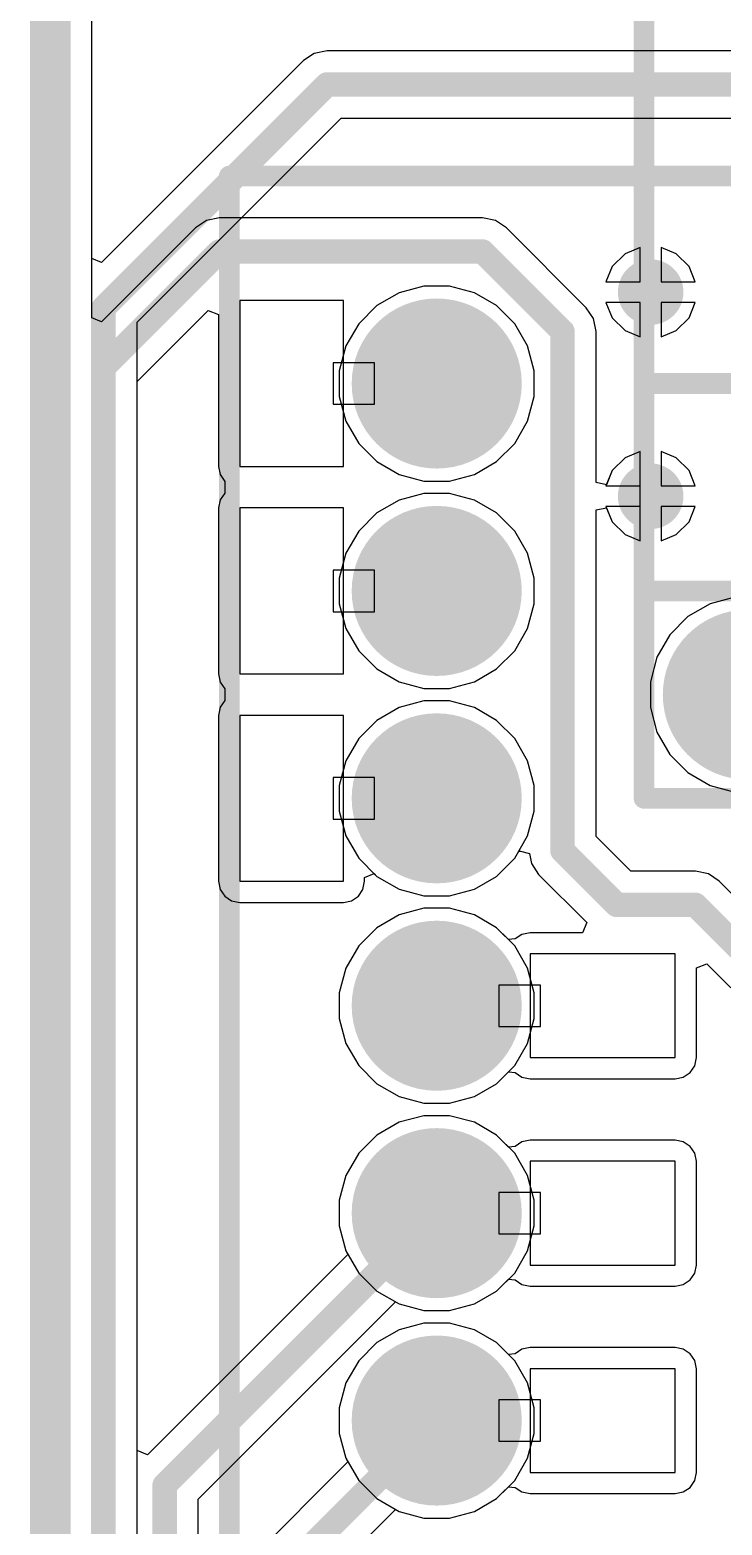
# Model space of a CAD drawing. Header units: inches. Extents: x -0.01 to 4.3, y -0.01 to 7.88.
# Drawn here: x 2.457 to 2.79, y 6.787 to 7.508 of the extents above; entities that cross this region are included whole.
import ezdxf

# ---------------------------------------------------------------- set-up
doc = ezdxf.new("R2010")
doc.units = ezdxf.units.IN
doc.header["$MEASUREMENT"] = 0
for name, color, linetype in [('Bottom Layer', 5, 'Continuous'), ('Bottom Solder', 6, 'Continuous'), ('Mechanical 1', 6, 'Continuous'), ('Multi-Layer', 9, 'Continuous'), ('Pad Holes', 156, 'Continuous'), ('Top Layer', 1, 'Continuous'), ('Top Overlay', 2, 'Continuous'), ('Top Solder', 216, 'Continuous'), ('Via Holes', 16, 'Continuous')]:
    doc.layers.add(name, color=color, linetype=linetype)

# ---------------------------------------------------------------- blocks, each defined once
blk = doc.blocks.new('B___P____32')
at = {"layer": 'Bottom Layer'}
h = blk.add_hatch(color=5, dxfattribs=at)
edge = h.paths.add_edge_path()
edge.add_arc((0.3, -0.45), 0.037, 0, 360)
h = blk.add_hatch(color=5, dxfattribs=at)
edge = h.paths.add_edge_path()
edge.add_arc((0.3, -0.55), 0.037, 0, 360)
h = blk.add_hatch(color=5, dxfattribs=at)
edge = h.paths.add_edge_path()
edge.add_arc((0.3, -0.65), 0.037, 0, 360)
h = blk.add_hatch(color=5, dxfattribs=at)
edge = h.paths.add_edge_path()
edge.add_arc((0.3, -0.75), 0.037, 0, 360)
h = blk.add_hatch(color=5, dxfattribs=at)
edge = h.paths.add_edge_path()
edge.add_arc((0.15, -0.8), 0.037, 0, 360)
h = blk.add_hatch(color=5, dxfattribs=at)
edge = h.paths.add_edge_path()
edge.add_arc((0.3, -0.85), 0.037, 0, 360)
h = blk.add_hatch(color=5, dxfattribs=at)
edge = h.paths.add_edge_path()
edge.add_arc((0.3, -0.95), 0.037, 0, 360)
at = {"layer": 'Bottom Solder'}
h = blk.add_hatch(color=6, dxfattribs=at)
edge = h.paths.add_edge_path()
edge.add_arc((0.3, -0.45), 0.041, 0, 360)
h = blk.add_hatch(color=6, dxfattribs=at)
edge = h.paths.add_edge_path()
edge.add_arc((0.3, -0.55), 0.041, 0, 360)
h = blk.add_hatch(color=6, dxfattribs=at)
edge = h.paths.add_edge_path()
edge.add_arc((0.3, -0.65), 0.041, 0, 360)
h = blk.add_hatch(color=6, dxfattribs=at)
edge = h.paths.add_edge_path()
edge.add_arc((0.3, -0.75), 0.041, 0, 360)
h = blk.add_hatch(color=6, dxfattribs=at)
edge = h.paths.add_edge_path()
edge.add_arc((0.15, -0.8), 0.041, 0, 360)
h = blk.add_hatch(color=6, dxfattribs=at)
edge = h.paths.add_edge_path()
edge.add_arc((0.3, -0.85), 0.041, 0, 360)
h = blk.add_hatch(color=6, dxfattribs=at)
edge = h.paths.add_edge_path()
edge.add_arc((0.3, -0.95), 0.041, 0, 360)
at = {"layer": 'Multi-Layer'}
h = blk.add_hatch(color=9, dxfattribs=at)
edge = h.paths.add_edge_path()
edge.add_arc((0.3, -0.45), 0.037, 0, 360)
h = blk.add_hatch(color=9, dxfattribs=at)
edge = h.paths.add_edge_path()
edge.add_arc((0.3, -0.55), 0.037, 0, 360)
h = blk.add_hatch(color=9, dxfattribs=at)
edge = h.paths.add_edge_path()
edge.add_arc((0.3, -0.65), 0.037, 0, 360)
h = blk.add_hatch(color=9, dxfattribs=at)
edge = h.paths.add_edge_path()
edge.add_arc((0.3, -0.75), 0.037, 0, 360)
h = blk.add_hatch(color=9, dxfattribs=at)
edge = h.paths.add_edge_path()
edge.add_arc((0.15, -0.8), 0.037, 0, 360)
h = blk.add_hatch(color=9, dxfattribs=at)
edge = h.paths.add_edge_path()
edge.add_arc((0.3, -0.85), 0.037, 0, 360)
h = blk.add_hatch(color=9, dxfattribs=at)
edge = h.paths.add_edge_path()
edge.add_arc((0.3, -0.95), 0.037, 0, 360)
at = {"layer": 'Pad Holes'}
h = blk.add_hatch(color=7, dxfattribs=at)
edge = h.paths.add_edge_path()
edge.add_arc((0.3, -0.45), 0.02, 0, 360)
h = blk.add_hatch(color=7, dxfattribs=at)
edge = h.paths.add_edge_path()
edge.add_arc((0.3, -0.55), 0.02, 0, 360)
h = blk.add_hatch(color=7, dxfattribs=at)
edge = h.paths.add_edge_path()
edge.add_arc((0.3, -0.65), 0.02, 0, 360)
h = blk.add_hatch(color=7, dxfattribs=at)
edge = h.paths.add_edge_path()
edge.add_arc((0.3, -0.75), 0.02, 0, 360)
h = blk.add_hatch(color=7, dxfattribs=at)
edge = h.paths.add_edge_path()
edge.add_arc((0.15, -0.8), 0.02, 0, 360)
h = blk.add_hatch(color=7, dxfattribs=at)
edge = h.paths.add_edge_path()
edge.add_arc((0.3, -0.85), 0.02, 0, 360)
h = blk.add_hatch(color=7, dxfattribs=at)
edge = h.paths.add_edge_path()
edge.add_arc((0.3, -0.95), 0.02, 0, 360)
at = {"layer": 'Top Layer'}
h = blk.add_hatch(color=1, dxfattribs=at)
edge = h.paths.add_edge_path()
edge.add_arc((0.3, -0.45), 0.037, 0, 360)
h = blk.add_hatch(color=1, dxfattribs=at)
edge = h.paths.add_edge_path()
edge.add_arc((0.3, -0.55), 0.037, 0, 360)
h = blk.add_hatch(color=1, dxfattribs=at)
edge = h.paths.add_edge_path()
edge.add_arc((0.3, -0.65), 0.037, 0, 360)
h = blk.add_hatch(color=1, dxfattribs=at)
edge = h.paths.add_edge_path()
edge.add_arc((0.3, -0.75), 0.037, 0, 360)
h = blk.add_hatch(color=1, dxfattribs=at)
edge = h.paths.add_edge_path()
edge.add_arc((0.15, -0.8), 0.037, 0, 360)
h = blk.add_hatch(color=1, dxfattribs=at)
edge = h.paths.add_edge_path()
edge.add_arc((0.3, -0.85), 0.037, 0, 360)
h = blk.add_hatch(color=1, dxfattribs=at)
edge = h.paths.add_edge_path()
edge.add_arc((0.3, -0.95), 0.037, 0, 360)
at = {"layer": 'Top Solder'}
h = blk.add_hatch(color=216, dxfattribs=at)
edge = h.paths.add_edge_path()
edge.add_arc((0.3, -0.45), 0.041, 0, 360)
h = blk.add_hatch(color=216, dxfattribs=at)
edge = h.paths.add_edge_path()
edge.add_arc((0.3, -0.55), 0.041, 0, 360)
h = blk.add_hatch(color=216, dxfattribs=at)
edge = h.paths.add_edge_path()
edge.add_arc((0.3, -0.65), 0.041, 0, 360)
h = blk.add_hatch(color=216, dxfattribs=at)
edge = h.paths.add_edge_path()
edge.add_arc((0.3, -0.75), 0.041, 0, 360)
h = blk.add_hatch(color=216, dxfattribs=at)
edge = h.paths.add_edge_path()
edge.add_arc((0.15, -0.8), 0.041, 0, 360)
h = blk.add_hatch(color=216, dxfattribs=at)
edge = h.paths.add_edge_path()
edge.add_arc((0.3, -0.85), 0.041, 0, 360)
h = blk.add_hatch(color=216, dxfattribs=at)
edge = h.paths.add_edge_path()
edge.add_arc((0.3, -0.95), 0.041, 0, 360)
at = {"layer": 'Bottom Layer'}
for p, q in [((0.255, -0.425), (0.185, -0.425)), ((0.185, -0.425), (0.185, -0.475)), ((0.255, -0.475), (0.255, -0.425)), ((0.27, -0.44), (0.25, -0.44)), ((0.25, -0.44), (0.25, -0.46)), ((0.27, -0.46), (0.27, -0.44)), ((0.25, -0.46), (0.27, -0.46)), ((0.185, -0.475), (0.255, -0.475)), ((0.255, -0.525), (0.185, -0.525)), ((0.185, -0.525), (0.185, -0.575)), ((0.255, -0.575), (0.255, -0.525)), ((0.27, -0.54), (0.25, -0.54)), ((0.25, -0.54), (0.25, -0.56)), ((0.27, -0.56), (0.27, -0.54)), ((0.25, -0.56), (0.27, -0.56)), ((0.185, -0.575), (0.255, -0.575)), ((0.255, -0.625), (0.185, -0.625)), ((0.185, -0.625), (0.185, -0.675)), ((0.255, -0.675), (0.255, -0.625)), ((0.27, -0.64), (0.25, -0.64)), ((0.25, -0.64), (0.25, -0.66)), ((0.27, -0.66), (0.27, -0.64)), ((0.25, -0.66), (0.27, -0.66)), ((0.185, -0.675), (0.255, -0.675)), ((0.345, -0.71), (0.345, -0.79)), ((0.395, -0.71), (0.345, -0.71)), ((0.395, -0.79), (0.395, -0.71)), ((0.33, -0.74), (0.33, -0.76)), ((0.35, -0.74), (0.33, -0.74)), ((0.35, -0.76), (0.35, -0.74)), ((0.33, -0.76), (0.35, -0.76)), ((0.345, -0.79), (0.395, -0.79)), ((0.345, -0.81), (0.345, -0.89)), ((0.395, -0.81), (0.345, -0.81)), ((0.395, -0.89), (0.395, -0.81)), ((0.33, -0.84), (0.33, -0.86)), ((0.35, -0.84), (0.33, -0.84)), ((0.35, -0.86), (0.35, -0.84)), ((0.33, -0.86), (0.35, -0.86)), ((0.345, -0.89), (0.395, -0.89)), ((0.345, -0.91), (0.345, -0.99)), ((0.395, -0.91), (0.345, -0.91)), ((0.395, -0.99), (0.395, -0.91)), ((0.33, -0.94), (0.33, -0.96)), ((0.35, -0.94), (0.33, -0.94)), ((0.35, -0.96), (0.35, -0.94)), ((0.33, -0.96), (0.35, -0.96)), ((0.345, -0.99), (0.395, -0.99))]:
    blk.add_line(p, q, dxfattribs=at)
at = {"layer": 'Top Overlay'}
for points in [[(0.4, 1.05, 0.01, 0.01, 0), (0.4, -1.05, 0.01, 0.01, 0)], [(0.2, -0.75, 0.01, 0.01, 0), (-0.2, -0.75, 0.01, 0.01, 0)], [(0.2, -0.75, 0.01, 0.01, 0), (0.2, -1.2, 0.01, 0.01, 0)], [(0.2, -0.85, 0.01, 0.01, 0), (-0.2, -0.85, 0.01, 0.01, 0)], [(0.2, -0.85, 0.01, 0.01, 0), (0.2, -0.95, 0.01, 0.01, 0)], [(0.2, -0.95, 0.01, 0.01, 0), (-0.2, -0.95, 0.01, 0.01, 0)], [(0.4, -1.05, 0.01, 0.01, 0), (-0.4, -1.05, 0.01, 0.01, 0)]]:
    blk.add_lwpolyline(points, format="xyseb", dxfattribs=at)
for points in [[(0.1975, -0.75, 0.005, 0.005, 1), (0.2025, -0.75, 0.005, 0.005, 1)], [(0.1975, -0.75, 0.005, 0.005, 1), (0.2025, -0.75, 0.005, 0.005, 1)], [(0.1975, -0.85, 0.005, 0.005, 1), (0.2025, -0.85, 0.005, 0.005, 1)], [(0.1975, -0.85, 0.005, 0.005, 1), (0.2025, -0.85, 0.005, 0.005, 1)], [(0.1975, -0.95, 0.005, 0.005, 1), (0.2025, -0.95, 0.005, 0.005, 1)], [(0.1975, -0.95, 0.005, 0.005, 1), (0.2025, -0.95, 0.005, 0.005, 1)], [(0.3975, -1.05, 0.005, 0.005, 1), (0.4025, -1.05, 0.005, 0.005, 1)], [(0.3975, -1.05, 0.005, 0.005, 1), (0.4025, -1.05, 0.005, 0.005, 1)]]:
    blk.add_lwpolyline(points, format="xyseb", close=True, dxfattribs=at)

msp = doc.modelspace()

# ---------------------------------------------------------------- hatches: boundary and pattern name
at = {"layer": 'Bottom Layer'}
h = msp.add_hatch(color=5, dxfattribs=at)
edge = h.paths.add_edge_path()
edge.add_arc((2.75591, 7.38189), 0.01181, 0, 360)
h = msp.add_hatch(color=5, dxfattribs=at)
edge = h.paths.add_edge_path()
edge.add_arc((2.75591, 7.28346), 0.01181, 0, 360)
at = {"layer": 'Bottom Solder'}
h = msp.add_hatch(color=6, dxfattribs=at)
edge = h.paths.add_edge_path()
edge.add_arc((2.75591, 7.38189), 0.01581, 0, 360)
h = msp.add_hatch(color=6, dxfattribs=at)
edge = h.paths.add_edge_path()
edge.add_arc((2.75591, 7.28346), 0.01581, 0, 360)
at = {"layer": 'Top Layer'}
h = msp.add_hatch(color=1, dxfattribs=at)
edge = h.paths.add_edge_path()
edge.add_arc((2.75591, 7.38189), 0.01181, 0, 360)
h = msp.add_hatch(color=1, dxfattribs=at)
edge = h.paths.add_edge_path()
edge.add_arc((2.75591, 7.28346), 0.01181, 0, 360)
at = {"layer": 'Top Solder'}
h = msp.add_hatch(color=216, dxfattribs=at)
edge = h.paths.add_edge_path()
edge.add_arc((2.75591, 7.38189), 0.01581, 0, 360)
h = msp.add_hatch(color=216, dxfattribs=at)
edge = h.paths.add_edge_path()
edge.add_arc((2.75591, 7.28346), 0.01581, 0, 360)
at = {"layer": 'Via Holes'}
h = msp.add_hatch(color=7, dxfattribs=at)
edge = h.paths.add_edge_path()
edge.add_arc((2.75591, 7.38189), 0.00591, 0, 360)
h = msp.add_hatch(color=7, dxfattribs=at)
edge = h.paths.add_edge_path()
edge.add_arc((2.75591, 7.28346), 0.00591, 0, 360)

# ---------------------------------------------------------------- linework, layer by layer
at = {"layer": 'Bottom Layer'}
for p, q in [((2.48653, 7.36944), (2.48653, 7.75503)), ((2.5365, 7.41288), (2.49115, 7.36753)), ((2.54177, 7.4164), (2.5365, 7.41288)), ((2.54797, 7.41763), (2.54177, 7.4164)), ((2.67487, 7.41763), (2.54797, 7.41763)), ((2.68107, 7.4164), (2.67487, 7.41763)), ((2.68633, 7.41288), (2.68107, 7.4164)), ((2.72485, 7.37437), (2.68633, 7.41288)), ((2.74355, 7.40038), (2.73741, 7.39424)), ((2.75091, 7.40343), (2.74355, 7.40038)), ((2.75091, 7.38689), (2.75091, 7.40343)), ((2.76826, 7.40038), (2.76091, 7.40343)), ((2.76091, 7.40343), (2.76091, 7.38689)), ((2.7744, 7.39424), (2.76826, 7.40038)), ((2.73741, 7.39424), (2.73437, 7.38689)), ((2.77744, 7.38689), (2.7744, 7.39424)), ((2.73437, 7.38689), (2.75091, 7.38689)), ((2.76091, 7.38689), (2.77744, 7.38689)), ((2.75091, 7.37689), (2.73437, 7.37689)), ((2.73437, 7.37689), (2.73741, 7.36953)), ((2.75091, 7.36035), (2.75091, 7.37689)), ((2.77744, 7.37689), (2.76091, 7.37689)), ((2.76091, 7.37689), (2.76091, 7.36035)), ((2.7744, 7.36953), (2.77744, 7.37689)), ((2.49115, 7.36753), (2.48653, 7.36944)), ((2.50827, 7.33878), (2.54256, 7.37307)), ((2.54256, 7.37307), (2.54756, 7.371)), ((2.54756, 7.371), (2.54756, 7.2978)), ((2.72836, 7.36911), (2.72485, 7.37437)), ((2.7296, 7.36291), (2.72836, 7.36911)), ((2.73741, 7.36953), (2.74355, 7.3634)), ((2.76826, 7.3634), (2.7744, 7.36953)), ((2.7296, 7.29001), (2.7296, 7.36291)), ((2.74355, 7.3634), (2.75091, 7.36035)), ((2.76091, 7.36035), (2.76826, 7.3634)), ((2.50827, 6.62331), (2.50827, 7.33878)), ((2.75091, 7.305), (2.74355, 7.30196)), ((2.75091, 7.28346), (2.75091, 7.305)), ((2.76826, 7.30196), (2.76091, 7.305)), ((2.76091, 7.305), (2.76091, 7.28846)), ((2.54756, 7.2978), (2.54834, 7.29389)), ((2.73741, 7.29582), (2.7346, 7.28901)), ((2.74355, 7.30196), (2.73741, 7.29582)), ((2.7744, 7.29582), (2.76826, 7.30196)), ((2.77744, 7.28846), (2.7744, 7.29582)), ((2.54834, 7.29389), (2.55055, 7.29059)), ((2.55055, 7.29059), (2.55055, 7.285)), ((2.7346, 7.28901), (2.7296, 7.29001)), ((2.76091, 7.28846), (2.77744, 7.28846)), ((2.54834, 7.2817), (2.54756, 7.2778)), ((2.55055, 7.285), (2.54834, 7.2817)), ((2.75091, 7.26193), (2.75091, 7.28346)), ((2.54756, 7.2778), (2.54756, 7.1978)), ((2.7296, 7.27692), (2.7346, 7.27792)), ((2.7296, 7.11934), (2.7296, 7.27692)), ((2.7346, 7.27792), (2.73741, 7.27111)), ((2.77744, 7.27846), (2.76091, 7.27846)), ((2.76091, 7.27846), (2.76091, 7.26193)), ((2.7744, 7.27111), (2.77744, 7.27846)), ((2.73741, 7.27111), (2.74355, 7.26497)), ((2.76826, 7.26497), (2.7744, 7.27111)), ((2.74355, 7.26497), (2.75091, 7.26193)), ((2.76091, 7.26193), (2.76826, 7.26497)), ((2.78461, 7.23159), (2.7739, 7.2254)), ((2.79657, 7.2348), (2.78461, 7.23159)), ((2.7739, 7.2254), (2.76515, 7.21665)), ((2.76515, 7.21665), (2.75896, 7.20594)), ((2.75896, 7.20594), (2.75576, 7.19398)), ((2.54756, 7.1978), (2.54834, 7.19389)), ((2.54834, 7.19389), (2.55055, 7.19059)), ((2.55055, 7.19059), (2.55055, 7.185)), ((2.75576, 7.19398), (2.75576, 7.18161)), ((2.54834, 7.1817), (2.54756, 7.1778)), ((2.55055, 7.185), (2.54834, 7.1817)), ((2.75576, 7.18161), (2.75896, 7.16965)), ((2.54756, 7.1778), (2.54756, 7.0978)), ((2.75896, 7.16965), (2.76515, 7.15894)), ((2.76515, 7.15894), (2.7739, 7.15019)), ((2.7739, 7.15019), (2.78461, 7.144)), ((2.78461, 7.144), (2.79657, 7.1408)), ((2.7463, 7.10263), (2.7296, 7.11934)), ((2.68161, 7.10019), (2.69037, 7.10894)), ((2.69037, 7.10894), (2.6923, 7.11229)), ((2.6923, 7.11229), (2.69308, 7.11234)), ((2.69308, 7.11234), (2.69744, 7.1112)), ((2.69744, 7.1112), (2.6984, 7.10642)), ((2.61795, 7.0996), (2.62257, 7.10151)), ((2.62257, 7.10151), (2.6239, 7.10019)), ((2.6984, 7.10642), (2.70191, 7.10115)), ((2.70191, 7.10115), (2.72507, 7.07799)), ((2.77754, 7.10263), (2.7463, 7.10263)), ((2.78375, 7.1014), (2.77754, 7.10263)), ((2.78901, 7.09788), (2.78375, 7.1014)), ((2.54756, 7.0978), (2.54834, 7.09389)), ((2.54834, 7.09389), (2.55055, 7.09059)), ((2.61497, 7.09059), (2.61718, 7.09389)), ((2.61718, 7.09389), (2.61795, 7.0978)), ((2.61795, 7.0978), (2.61795, 7.0996)), ((2.6239, 7.10019), (2.63461, 7.094)), ((2.63461, 7.094), (2.64657, 7.0908)), ((2.65894, 7.0908), (2.6709, 7.094)), ((2.6709, 7.094), (2.68161, 7.10019)), ((2.93288, 6.95401), (2.78901, 7.09788)), ((2.55055, 7.09059), (2.55385, 7.08838)), ((2.55385, 7.08838), (2.55776, 7.0876)), ((2.55776, 7.0876), (2.60776, 7.0876)), ((2.60776, 7.0876), (2.61166, 7.08838)), ((2.61166, 7.08838), (2.61497, 7.09059)), ((2.64657, 7.0908), (2.65894, 7.0908)), ((2.63461, 7.08159), (2.6239, 7.0754)), ((2.64657, 7.0848), (2.63461, 7.08159)), ((2.65894, 7.0848), (2.64657, 7.0848)), ((2.6709, 7.08159), (2.65894, 7.0848)), ((2.68161, 7.0754), (2.6709, 7.08159)), ((2.6239, 7.0754), (2.61515, 7.06665)), ((2.68733, 7.06969), (2.68161, 7.0754)), ((2.69385, 7.07222), (2.69055, 7.07001)), ((2.69776, 7.07299), (2.69385, 7.07222)), ((2.723, 7.07299), (2.69776, 7.07299)), ((2.72507, 7.07799), (2.723, 7.07299)), ((2.61515, 7.06665), (2.60896, 7.05594)), ((2.69055, 7.07001), (2.68733, 7.06969)), ((2.77795, 7.056), (2.78295, 7.05807)), ((2.78295, 7.05807), (2.9147, 6.92633)), ((2.60896, 7.05594), (2.60576, 7.04398)), ((2.77795, 7.0128), (2.77795, 7.056)), ((2.60576, 7.04398), (2.60576, 7.03161)), ((2.60576, 7.03161), (2.60896, 7.01965)), ((2.60896, 7.01965), (2.61515, 7.00894)), ((2.61515, 7.00894), (2.6239, 7.00019)), ((2.77497, 7.00559), (2.77718, 7.00889)), ((2.77718, 7.00889), (2.77795, 7.0128)), ((2.6239, 7.00019), (2.63461, 6.994)), ((2.6709, 6.994), (2.68161, 7.00019)), ((2.68161, 7.00019), (2.68733, 7.0059)), ((2.68733, 7.0059), (2.69055, 7.00559)), ((2.69055, 7.00559), (2.69385, 7.00338)), ((2.69385, 7.00338), (2.69776, 7.0026)), ((2.69776, 7.0026), (2.76776, 7.0026)), ((2.76776, 7.0026), (2.77166, 7.00338)), ((2.77166, 7.00338), (2.77497, 7.00559)), ((2.63461, 6.994), (2.64657, 6.9908)), ((2.65894, 6.9908), (2.6709, 6.994)), ((2.64657, 6.9908), (2.65894, 6.9908)), ((2.63461, 6.98159), (2.6239, 6.9754)), ((2.64657, 6.9848), (2.63461, 6.98159)), ((2.65894, 6.9848), (2.64657, 6.9848)), ((2.6709, 6.98159), (2.65894, 6.9848)), ((2.68161, 6.9754), (2.6709, 6.98159)), ((2.6239, 6.9754), (2.61515, 6.96665)), ((2.68733, 6.96969), (2.68161, 6.9754)), ((2.69385, 6.97222), (2.69055, 6.97)), ((2.69776, 6.97299), (2.69385, 6.97222)), ((2.76776, 6.97299), (2.69776, 6.97299)), ((2.77166, 6.97222), (2.76776, 6.97299)), ((2.77497, 6.97), (2.77166, 6.97222)), ((2.61515, 6.96665), (2.60896, 6.95594)), ((2.69055, 6.97), (2.68733, 6.96969)), ((2.77718, 6.9667), (2.77497, 6.97)), ((2.77795, 6.9628), (2.77718, 6.9667)), ((2.77795, 6.9128), (2.77795, 6.9628)), ((2.60896, 6.95594), (2.60576, 6.94398)), ((2.60576, 6.94398), (2.60576, 6.93161)), ((2.60576, 6.93161), (2.60896, 6.91965)), ((2.60896, 6.91965), (2.61515, 6.90894)), ((2.61515, 6.90894), (2.6239, 6.90019)), ((2.77497, 6.90559), (2.77718, 6.90889)), ((2.77718, 6.90889), (2.77795, 6.9128)), ((2.6239, 6.90019), (2.63461, 6.894)), ((2.6709, 6.894), (2.68161, 6.90019)), ((2.68161, 6.90019), (2.68733, 6.9059)), ((2.68733, 6.9059), (2.69055, 6.90559)), ((2.69055, 6.90559), (2.69385, 6.90338)), ((2.69385, 6.90338), (2.69776, 6.9026)), ((2.69776, 6.9026), (2.76776, 6.9026)), ((2.76776, 6.9026), (2.77166, 6.90338)), ((2.77166, 6.90338), (2.77497, 6.90559)), ((2.63461, 6.894), (2.64657, 6.8908)), ((2.65894, 6.8908), (2.6709, 6.894)), ((2.64657, 6.8848), (2.63461, 6.88159)), ((2.64657, 6.8908), (2.65894, 6.8908)), ((2.65894, 6.8848), (2.64657, 6.8848)), ((2.6709, 6.88159), (2.65894, 6.8848)), ((2.63461, 6.88159), (2.6239, 6.8754)), ((2.68161, 6.8754), (2.6709, 6.88159)), ((2.6239, 6.8754), (2.61515, 6.86665)), ((2.68733, 6.86969), (2.68161, 6.8754)), ((2.69385, 6.87222), (2.69055, 6.87)), ((2.69776, 6.87299), (2.69385, 6.87222)), ((2.76776, 6.87299), (2.69776, 6.87299)), ((2.77166, 6.87222), (2.76776, 6.87299)), ((2.77497, 6.87), (2.77166, 6.87222)), ((2.61515, 6.86665), (2.60896, 6.85594)), ((2.69055, 6.87), (2.68733, 6.86969)), ((2.77718, 6.8667), (2.77497, 6.87)), ((2.77795, 6.8628), (2.77718, 6.8667)), ((2.60896, 6.85594), (2.60576, 6.84398)), ((2.77795, 6.8128), (2.77795, 6.8628)), ((2.60576, 6.84398), (2.60576, 6.83161)), ((2.60576, 6.83161), (2.60896, 6.81965)), ((2.60896, 6.81965), (2.61515, 6.80894)), ((2.77718, 6.80889), (2.77795, 6.8128)), ((2.61515, 6.80894), (2.6239, 6.80019)), ((2.68161, 6.80019), (2.68733, 6.8059)), ((2.68733, 6.8059), (2.69055, 6.80559)), ((2.69055, 6.80559), (2.69385, 6.80338)), ((2.77166, 6.80338), (2.77497, 6.80559)), ((2.77497, 6.80559), (2.77718, 6.80889)), ((2.6239, 6.80019), (2.63461, 6.794)), ((2.6709, 6.794), (2.68161, 6.80019)), ((2.69385, 6.80338), (2.69776, 6.8026)), ((2.69776, 6.8026), (2.76776, 6.8026)), ((2.76776, 6.8026), (2.77166, 6.80338)), ((2.63461, 6.794), (2.64657, 6.7908)), ((2.65894, 6.7908), (2.6709, 6.794)), ((2.64657, 6.7908), (2.65894, 6.7908))]:
    msp.add_line(p, q, dxfattribs=at)
for points in [[(2.49205, 7.3455, 0.01181, 0.01181, 0), (2.54797, 7.40142, 0.01181, 0.01181, 0)], [(2.54797, 7.40142, 0.01181, 0.01181, 0), (2.67487, 7.40142, 0.01181, 0.01181, 0)], [(2.67487, 7.40142, 0.01181, 0.01181, 0), (2.71338, 7.36291, 0.01181, 0.01181, 0)], [(2.71338, 7.11262, 0.01181, 0.01181, 0), (2.71338, 7.36291, 0.01181, 0.01181, 0)], [(2.49205, 4.4636, 0.01181, 0.01181, 0), (2.49205, 7.3455, 0.01181, 0.01181, 0)], [(2.71338, 7.11262, 0.01181, 0.01181, 0), (2.73958, 7.08642, 0.01181, 0.01181, 0)], [(2.73958, 7.08642, 0.01181, 0.01181, 0), (2.77754, 7.08642, 0.01181, 0.01181, 0)], [(2.77754, 7.08642, 0.01181, 0.01181, 0), (2.92616, 6.9378, 0.01181, 0.01181, 0)]]:
    msp.add_lwpolyline(points, format="xyseb", dxfattribs=at)
for points in [[(2.54502, 7.40142, 0.00591, 0.00591, 1), (2.55092, 7.40142, 0.00591, 0.00591, 1)], [(2.54502, 7.40142, 0.00591, 0.00591, 1), (2.55092, 7.40142, 0.00591, 0.00591, 1)], [(2.67191, 7.40142, 0.00591, 0.00591, 1), (2.67782, 7.40142, 0.00591, 0.00591, 1)], [(2.67191, 7.40142, 0.00591, 0.00591, 1), (2.67782, 7.40142, 0.00591, 0.00591, 1)], [(2.71043, 7.36291, 0.00591, 0.00591, 1), (2.71633, 7.36291, 0.00591, 0.00591, 1)], [(2.71043, 7.36291, 0.00591, 0.00591, 1), (2.71633, 7.36291, 0.00591, 0.00591, 1)], [(2.4891, 7.3455, 0.00591, 0.00591, 1), (2.495, 7.3455, 0.00591, 0.00591, 1)], [(2.4891, 7.3455, 0.00591, 0.00591, 1), (2.495, 7.3455, 0.00591, 0.00591, 1)], [(2.71043, 7.11262, 0.00591, 0.00591, 1), (2.71633, 7.11262, 0.00591, 0.00591, 1)], [(2.71043, 7.11262, 0.00591, 0.00591, 1), (2.71633, 7.11262, 0.00591, 0.00591, 1)], [(2.73663, 7.08642, 0.00591, 0.00591, 1), (2.74254, 7.08642, 0.00591, 0.00591, 1)], [(2.73663, 7.08642, 0.00591, 0.00591, 1), (2.74254, 7.08642, 0.00591, 0.00591, 1)], [(2.77459, 7.08642, 0.00591, 0.00591, 1), (2.78049, 7.08642, 0.00591, 0.00591, 1)], [(2.77459, 7.08642, 0.00591, 0.00591, 1), (2.78049, 7.08642, 0.00591, 0.00591, 1)]]:
    msp.add_lwpolyline(points, format="xyseb", close=True, dxfattribs=at)
at = {"layer": 'Mechanical 1'}
for points in [[(2.46154, 4.49313, 0.00984, 0.00984, 0), (2.46154, 7.75591, 0.00984, 0.00984, 0)], [(2.47138, 4.49291, 0.00984, 0.00984, 0), (2.47138, 7.75569, 0.00984, 0.00984, 0)]]:
    msp.add_lwpolyline(points, format="xyseb", dxfattribs=at)
at = {"layer": 'Top Layer'}
for p, q in [((2.48653, 7.39808), (2.48653, 7.75503)), ((2.59992, 7.49822), (2.59371, 7.49698)), ((3.49349, 7.49822), (2.59992, 7.49822)), ((2.58845, 7.49347), (2.49115, 7.39617)), ((2.59371, 7.49698), (2.58845, 7.49347)), ((2.50827, 7.36741), (2.60664, 7.46578)), ((2.60664, 7.46578), (3.48677, 7.46578)), ((2.49115, 7.39617), (2.48653, 7.39808)), ((2.74355, 7.40038), (2.73741, 7.39424)), ((2.75091, 7.40343), (2.74355, 7.40038)), ((2.75091, 7.38689), (2.75091, 7.40343)), ((2.76826, 7.40038), (2.76091, 7.40343)), ((2.76091, 7.40343), (2.76091, 7.38689)), ((2.7744, 7.39424), (2.76826, 7.40038)), ((2.73741, 7.39424), (2.73437, 7.38689)), ((2.77744, 7.38689), (2.7744, 7.39424)), ((2.64657, 7.3848), (2.63461, 7.38159)), ((2.65894, 7.3848), (2.64657, 7.3848)), ((2.6709, 7.38159), (2.65894, 7.3848)), ((2.73437, 7.38689), (2.75091, 7.38689)), ((2.76091, 7.38689), (2.77744, 7.38689)), ((2.6239, 7.3754), (2.61515, 7.36665)), ((2.63461, 7.38159), (2.6239, 7.3754)), ((2.68161, 7.3754), (2.6709, 7.38159)), ((2.69037, 7.36665), (2.68161, 7.3754)), ((2.75091, 7.37689), (2.73437, 7.37689)), ((2.73437, 7.37689), (2.73741, 7.36953)), ((2.75091, 7.36035), (2.75091, 7.37689)), ((2.77744, 7.37689), (2.76091, 7.37689)), ((2.76091, 7.37689), (2.76091, 7.36035)), ((2.7744, 7.36953), (2.77744, 7.37689)), ((2.73741, 7.36953), (2.74355, 7.3634)), ((2.76826, 7.3634), (2.7744, 7.36953)), ((2.50827, 6.82331), (2.50827, 7.36741)), ((2.61515, 7.36665), (2.60896, 7.35594)), ((2.69655, 7.35594), (2.69037, 7.36665)), ((2.74355, 7.3634), (2.75091, 7.36035)), ((2.76091, 7.36035), (2.76826, 7.3634)), ((2.60896, 7.35594), (2.60576, 7.34398)), ((2.69976, 7.34398), (2.69655, 7.35594)), ((2.60576, 7.34398), (2.60576, 7.33161)), ((2.69976, 7.33161), (2.69976, 7.34398)), ((2.60576, 7.33161), (2.60896, 7.31965)), ((2.69655, 7.31965), (2.69976, 7.33161)), ((2.60896, 7.31965), (2.61515, 7.30894)), ((2.69037, 7.30894), (2.69655, 7.31965)), ((2.61515, 7.30894), (2.6239, 7.30019)), ((2.68161, 7.30019), (2.69037, 7.30894)), ((2.75091, 7.305), (2.74355, 7.30196)), ((2.75091, 7.28846), (2.75091, 7.305)), ((2.76826, 7.30196), (2.76091, 7.305)), ((2.76091, 7.305), (2.76091, 7.28846)), ((2.6239, 7.30019), (2.63461, 7.294)), ((2.6709, 7.294), (2.68161, 7.30019)), ((2.73741, 7.29582), (2.73437, 7.28846)), ((2.74355, 7.30196), (2.73741, 7.29582)), ((2.7744, 7.29582), (2.76826, 7.30196)), ((2.77744, 7.28846), (2.7744, 7.29582)), ((2.63461, 7.294), (2.64657, 7.2908)), ((2.64657, 7.2908), (2.65894, 7.2908)), ((2.65894, 7.2908), (2.6709, 7.294)), ((2.73437, 7.28846), (2.75091, 7.28846)), ((2.76091, 7.28846), (2.77744, 7.28846)), ((2.63461, 7.28159), (2.6239, 7.2754)), ((2.64657, 7.2848), (2.63461, 7.28159)), ((2.65894, 7.2848), (2.64657, 7.2848)), ((2.6709, 7.28159), (2.65894, 7.2848)), ((2.68161, 7.2754), (2.6709, 7.28159)), ((2.6239, 7.2754), (2.61515, 7.26665)), ((2.69037, 7.26665), (2.68161, 7.2754)), ((2.75091, 7.27846), (2.73437, 7.27846)), ((2.73437, 7.27846), (2.73741, 7.27111)), ((2.75091, 7.26193), (2.75091, 7.27846)), ((2.77744, 7.27846), (2.76091, 7.27846)), ((2.76091, 7.27846), (2.76091, 7.26193)), ((2.7744, 7.27111), (2.77744, 7.27846)), ((2.61515, 7.26665), (2.60896, 7.25594)), ((2.69655, 7.25594), (2.69037, 7.26665)), ((2.73741, 7.27111), (2.74355, 7.26497)), ((2.76826, 7.26497), (2.7744, 7.27111)), ((2.74355, 7.26497), (2.75091, 7.26193)), ((2.76091, 7.26193), (2.76826, 7.26497)), ((2.60896, 7.25594), (2.60576, 7.24398)), ((2.69976, 7.24398), (2.69655, 7.25594)), ((2.60576, 7.24398), (2.60576, 7.23161)), ((2.69976, 7.23161), (2.69976, 7.24398)), ((2.60576, 7.23161), (2.60896, 7.21965)), ((2.69655, 7.21965), (2.69976, 7.23161)), ((2.78461, 7.23159), (2.7739, 7.2254)), ((2.79657, 7.2348), (2.78461, 7.23159)), ((2.7739, 7.2254), (2.76515, 7.21665)), ((2.60896, 7.21965), (2.61515, 7.20894)), ((2.69037, 7.20894), (2.69655, 7.21965)), ((2.76515, 7.21665), (2.75896, 7.20594)), ((2.61515, 7.20894), (2.6239, 7.20019)), ((2.68161, 7.20019), (2.69037, 7.20894)), ((2.75896, 7.20594), (2.75576, 7.19398)), ((2.6239, 7.20019), (2.63461, 7.194)), ((2.6709, 7.194), (2.68161, 7.20019)), ((2.63461, 7.194), (2.64657, 7.1908)), ((2.64657, 7.1908), (2.65894, 7.1908)), ((2.65894, 7.1908), (2.6709, 7.194)), ((2.75576, 7.19398), (2.75576, 7.18161)), ((2.63461, 7.18159), (2.6239, 7.1754)), ((2.64657, 7.1848), (2.63461, 7.18159)), ((2.65894, 7.1848), (2.64657, 7.1848)), ((2.6709, 7.18159), (2.65894, 7.1848)), ((2.68161, 7.1754), (2.6709, 7.18159)), ((2.75576, 7.18161), (2.75896, 7.16965)), ((2.6239, 7.1754), (2.61515, 7.16665)), ((2.69037, 7.16665), (2.68161, 7.1754)), ((2.61515, 7.16665), (2.60896, 7.15594)), ((2.69655, 7.15594), (2.69037, 7.16665)), ((2.75896, 7.16965), (2.76515, 7.15894)), ((2.76515, 7.15894), (2.7739, 7.15019)), ((2.60896, 7.15594), (2.60576, 7.14398)), ((2.69976, 7.14398), (2.69655, 7.15594)), ((2.7739, 7.15019), (2.78461, 7.144)), ((2.60576, 7.14398), (2.60576, 7.13161)), ((2.69976, 7.13161), (2.69976, 7.14398)), ((2.78461, 7.144), (2.79657, 7.1408)), ((2.60576, 7.13161), (2.60896, 7.11965)), ((2.69655, 7.11965), (2.69976, 7.13161)), ((2.60896, 7.11965), (2.61515, 7.10894)), ((2.69037, 7.10894), (2.69655, 7.11965)), ((2.61515, 7.10894), (2.6239, 7.10019)), ((2.68161, 7.10019), (2.69037, 7.10894)), ((2.6239, 7.10019), (2.63461, 7.094)), ((2.63461, 7.094), (2.64657, 7.0908)), ((2.65894, 7.0908), (2.6709, 7.094)), ((2.6709, 7.094), (2.68161, 7.10019)), ((2.64657, 7.0908), (2.65894, 7.0908)), ((2.63461, 7.08159), (2.6239, 7.0754)), ((2.64657, 7.0848), (2.63461, 7.08159)), ((2.65894, 7.0848), (2.64657, 7.0848)), ((2.6709, 7.08159), (2.65894, 7.0848)), ((2.68161, 7.0754), (2.6709, 7.08159)), ((2.6239, 7.0754), (2.61515, 7.06665)), ((2.69037, 7.06665), (2.68161, 7.0754)), ((2.61515, 7.06665), (2.60896, 7.05594)), ((2.69655, 7.05594), (2.69037, 7.06665)), ((2.60896, 7.05594), (2.60576, 7.04398)), ((2.69976, 7.04398), (2.69655, 7.05594)), ((2.60576, 7.04398), (2.60576, 7.03161)), ((2.69976, 7.03161), (2.69976, 7.04398)), ((2.60576, 7.03161), (2.60896, 7.01965)), ((2.69655, 7.01965), (2.69976, 7.03161)), ((2.60896, 7.01965), (2.61515, 7.00894)), ((2.69037, 7.00894), (2.69655, 7.01965)), ((2.61515, 7.00894), (2.6239, 7.00019)), ((2.68161, 7.00019), (2.69037, 7.00894)), ((2.6239, 7.00019), (2.63461, 6.994)), ((2.6709, 6.994), (2.68161, 7.00019)), ((2.63461, 6.994), (2.64657, 6.9908)), ((2.65894, 6.9908), (2.6709, 6.994)), ((2.64657, 6.9908), (2.65894, 6.9908)), ((2.63461, 6.98159), (2.6239, 6.9754)), ((2.64657, 6.9848), (2.63461, 6.98159)), ((2.65894, 6.9848), (2.64657, 6.9848)), ((2.6709, 6.98159), (2.65894, 6.9848)), ((2.68161, 6.9754), (2.6709, 6.98159)), ((2.6239, 6.9754), (2.61515, 6.96665)), ((2.69037, 6.96665), (2.68161, 6.9754)), ((2.61515, 6.96665), (2.60896, 6.95594)), ((2.69655, 6.95594), (2.69037, 6.96665)), ((2.60896, 6.95594), (2.60576, 6.94398)), ((2.69976, 6.94398), (2.69655, 6.95594)), ((2.60576, 6.94398), (2.60576, 6.93161)), ((2.69976, 6.93161), (2.69976, 6.94398)), ((2.60576, 6.93161), (2.60896, 6.91965)), ((2.69655, 6.91965), (2.69976, 6.93161)), ((2.60995, 6.91793), (2.51327, 6.82124)), ((2.60896, 6.91965), (2.60995, 6.91793)), ((2.69037, 6.90894), (2.69655, 6.91965)), ((2.68161, 6.90019), (2.69037, 6.90894)), ((2.6709, 6.894), (2.68161, 6.90019)), ((2.5378, 6.7999), (2.63289, 6.89499)), ((2.63289, 6.89499), (2.63461, 6.894)), ((2.63461, 6.894), (2.64657, 6.8908)), ((2.65894, 6.8908), (2.6709, 6.894)), ((2.64657, 6.8848), (2.63461, 6.88159)), ((2.64657, 6.8908), (2.65894, 6.8908)), ((2.65894, 6.8848), (2.64657, 6.8848)), ((2.6709, 6.88159), (2.65894, 6.8848)), ((2.63461, 6.88159), (2.6239, 6.8754)), ((2.68161, 6.8754), (2.6709, 6.88159)), ((2.6239, 6.8754), (2.61515, 6.86665)), ((2.69037, 6.86665), (2.68161, 6.8754)), ((2.61515, 6.86665), (2.60896, 6.85594)), ((2.69655, 6.85594), (2.69037, 6.86665)), ((2.60896, 6.85594), (2.60576, 6.84398)), ((2.69976, 6.84398), (2.69655, 6.85594)), ((2.60576, 6.84398), (2.60576, 6.83161)), ((2.69976, 6.83161), (2.69976, 6.84398)), ((2.60576, 6.83161), (2.60896, 6.81965)), ((2.69655, 6.81965), (2.69976, 6.83161)), ((2.51327, 6.82124), (2.50827, 6.82331)), ((2.60995, 6.81793), (2.5428, 6.75077)), ((2.60896, 6.81965), (2.60995, 6.81793)), ((2.69037, 6.80894), (2.69655, 6.81965)), ((2.68161, 6.80019), (2.69037, 6.80894)), ((2.5378, 6.75284), (2.5378, 6.7999)), ((2.6709, 6.794), (2.68161, 6.80019)), ((2.56732, 6.72943), (2.63289, 6.79499)), ((2.63289, 6.79499), (2.63461, 6.794)), ((2.63461, 6.794), (2.64657, 6.7908)), ((2.65894, 6.7908), (2.6709, 6.794)), ((2.64657, 6.7908), (2.65894, 6.7908))]:
    msp.add_line(p, q, dxfattribs=at)
for points in [[(2.49205, 7.37413, 0.01181, 0.01181, 0), (2.59992, 7.482, 0.01181, 0.01181, 0)], [(2.59992, 7.482, 0.01181, 0.01181, 0), (3.49349, 7.482, 0.01181, 0.01181, 0)], [(2.49205, 4.41534, 0.01181, 0.01181, 0), (2.49205, 7.37413, 0.01181, 0.01181, 0)], [(2.52158, 6.80662, 0.01181, 0.01181, 0), (2.65276, 6.9378, 0.01181, 0.01181, 0)], [(2.55111, 6.73614, 0.01181, 0.01181, 0), (2.65276, 6.8378, 0.01181, 0.01181, 0)], [(2.52158, 4.37611, 0.01181, 0.01181, 0), (2.52158, 6.80662, 0.01181, 0.01181, 0)]]:
    msp.add_lwpolyline(points, format="xyseb", dxfattribs=at)
for points in [[(2.59697, 7.482, 0.00591, 0.00591, 1), (2.60287, 7.482, 0.00591, 0.00591, 1)], [(2.59697, 7.482, 0.00591, 0.00591, 1), (2.60287, 7.482, 0.00591, 0.00591, 1)], [(2.4891, 7.37413, 0.00591, 0.00591, 1), (2.495, 7.37413, 0.00591, 0.00591, 1)], [(2.4891, 7.37413, 0.00591, 0.00591, 1), (2.495, 7.37413, 0.00591, 0.00591, 1)], [(2.6498, 6.9378, 0.00591, 0.00591, 1), (2.65571, 6.9378, 0.00591, 0.00591, 1)], [(2.6498, 6.8378, 0.00591, 0.00591, 1), (2.65571, 6.8378, 0.00591, 0.00591, 1)], [(2.51863, 6.80662, 0.00591, 0.00591, 1), (2.52453, 6.80662, 0.00591, 0.00591, 1)], [(2.51863, 6.80662, 0.00591, 0.00591, 1), (2.52453, 6.80662, 0.00591, 0.00591, 1)]]:
    msp.add_lwpolyline(points, format="xyseb", close=True, dxfattribs=at)

# ---------------------------------------------------------------- block references
at = {"rotation": 180}
msp.add_blockref('B___P____32', (2.95276, 6.3878), dxfattribs=at)

doc.saveas('drawing.dxf')
